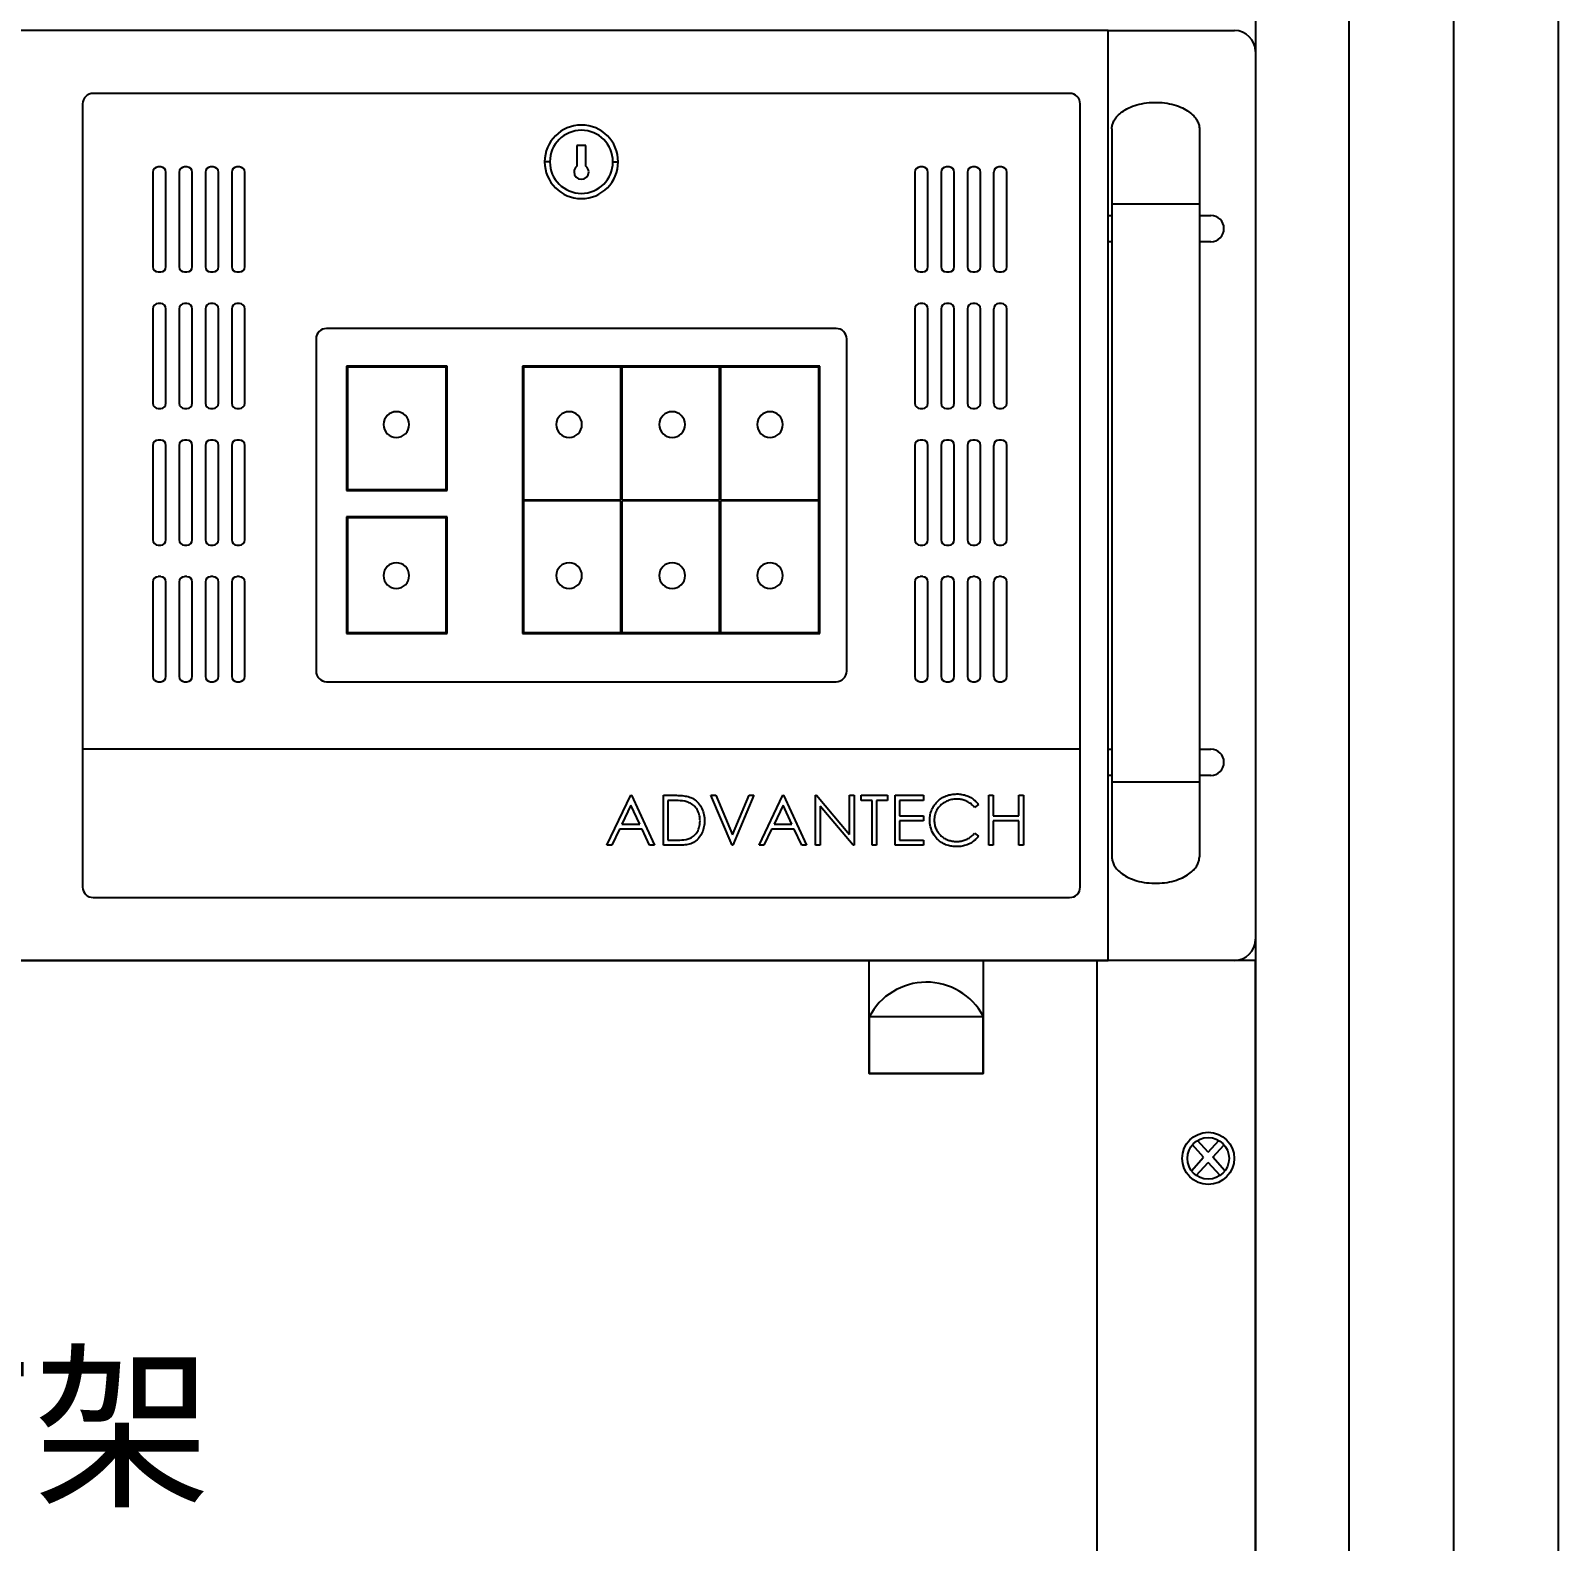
# Model space of a CAD drawing. Header units: millimetres. Extents: x 969 to 1551, y 435 to 847.
# Drawn here: x 1075 to 1104.21, y 523.34 to 552.24 of the extents above; entities that cross this region are included whole.
import ezdxf
from ezdxf.enums import TextEntityAlignment as Align

# ---------------------------------------------------------------- set-up
doc = ezdxf.new("R2010")
doc.units = ezdxf.units.MM
doc.styles.get("Standard").update_dxf_attribs({"font": ''})
doc.styles.get('Standard').set_extended_font_data('SimSun')

# ---------------------------------------------------------------- blocks, each defined once
blk = doc.blocks.new('机柜—工控机')
at = {"color": 0}
for p, q in [((45.605, 17.78), (2.813, 17.78)), ((45.605, 14.244), (45.605, 17.78)), ((45.605, 17.78), (48.016, 17.78)), ((48.418, 17.378), (48.418, 0.402)), ((25.999, 16.378), (25.999, 4.035)), ((44.866, 16.578), (26.2, 16.578)), ((45.067, 4.035), (45.067, 16.378)), ((46.11, 16.346), (46.153, 16.359)), ((46.153, 16.359), (46.196, 16.37)), ((46.196, 16.37), (46.242, 16.381)), ((46.242, 16.381), (46.288, 16.389)), ((46.288, 16.389), (46.336, 16.396)), ((46.336, 16.396), (46.385, 16.402)), ((46.385, 16.402), (46.434, 16.405)), ((46.434, 16.405), (46.484, 16.407)), ((46.484, 16.407), (46.534, 16.407)), ((46.534, 16.407), (46.584, 16.405)), ((46.584, 16.405), (46.633, 16.402)), ((46.633, 16.402), (46.682, 16.396)), ((46.682, 16.396), (46.73, 16.389)), ((46.73, 16.389), (46.777, 16.381)), ((46.777, 16.381), (46.822, 16.37)), ((46.822, 16.37), (46.866, 16.359)), ((46.866, 16.359), (46.908, 16.346)), ((45.712, 16.054), (45.723, 16.073)), ((45.723, 16.073), (45.735, 16.092)), ((45.735, 16.092), (45.749, 16.111)), ((45.749, 16.111), (45.764, 16.131)), ((45.764, 16.131), (45.782, 16.151)), ((45.782, 16.151), (45.801, 16.17)), ((45.801, 16.17), (45.823, 16.19)), ((45.823, 16.19), (45.846, 16.209)), ((45.846, 16.209), (45.872, 16.228)), ((45.872, 16.228), (45.899, 16.247)), ((45.899, 16.247), (45.929, 16.266)), ((45.929, 16.266), (45.961, 16.283)), ((45.961, 16.283), (45.995, 16.3)), ((45.995, 16.3), (46.032, 16.316)), ((46.032, 16.316), (46.07, 16.332)), ((46.07, 16.332), (46.11, 16.346)), ((46.908, 16.346), (46.948, 16.332)), ((46.948, 16.332), (46.987, 16.316)), ((46.987, 16.316), (47.023, 16.3)), ((47.023, 16.3), (47.057, 16.283)), ((47.057, 16.283), (47.089, 16.266)), ((47.089, 16.266), (47.119, 16.247)), ((47.119, 16.247), (47.147, 16.228)), ((47.147, 16.228), (47.172, 16.209)), ((47.172, 16.209), (47.196, 16.19)), ((47.196, 16.19), (47.217, 16.17)), ((47.217, 16.17), (47.237, 16.151)), ((47.237, 16.151), (47.254, 16.131)), ((47.254, 16.131), (47.27, 16.111)), ((47.27, 16.111), (47.284, 16.092)), ((47.284, 16.092), (47.296, 16.073)), ((47.296, 16.073), (47.306, 16.054)), ((45.673, 15.916), (45.674, 15.931)), ((45.673, 15.9), (45.673, 15.916)), ((45.673, 15.9), (45.673, 14.465)), ((45.674, 15.931), (45.676, 15.948)), ((45.676, 15.948), (45.679, 15.964)), ((45.679, 15.964), (45.684, 15.981)), ((45.684, 15.981), (45.689, 15.999)), ((45.689, 15.999), (45.695, 16.017)), ((45.695, 16.017), (45.703, 16.035)), ((45.703, 16.035), (45.712, 16.054)), ((47.306, 16.054), (47.316, 16.035)), ((47.316, 16.035), (47.323, 16.017)), ((47.323, 16.017), (47.33, 15.999)), ((47.33, 15.999), (47.335, 15.981)), ((47.335, 15.981), (47.339, 15.964)), ((47.339, 15.964), (47.342, 15.948)), ((47.342, 15.948), (47.344, 15.931)), ((47.344, 15.931), (47.345, 15.916)), ((47.345, 15.916), (47.346, 15.9)), ((47.346, 15.9), (47.346, 14.465)), ((35.62, 15.58), (35.446, 15.58)), ((35.446, 15.58), (35.446, 15.185)), ((35.62, 15.185), (35.62, 15.58)), ((34.93, 15.27), (34.83, 15.27)), ((36.136, 15.27), (36.236, 15.27)), ((27.341, 15.072), (27.341, 13.264)), ((27.492, 15.172), (27.442, 15.172)), ((27.592, 13.264), (27.592, 15.072)), ((27.843, 15.072), (27.843, 13.264)), ((27.994, 15.172), (27.944, 15.172)), ((28.095, 13.264), (28.095, 15.072)), ((28.346, 15.072), (28.346, 13.264)), ((28.496, 15.172), (28.446, 15.172)), ((28.597, 13.264), (28.597, 15.072)), ((28.848, 15.072), (28.848, 13.264)), ((28.999, 15.172), (28.948, 15.172)), ((29.099, 13.264), (29.099, 15.072)), ((41.907, 15.072), (41.907, 13.264)), ((42.057, 15.172), (42.007, 15.172)), ((42.158, 13.264), (42.158, 15.072)), ((42.409, 15.072), (42.409, 13.264)), ((42.56, 15.172), (42.509, 15.172)), ((42.66, 13.264), (42.66, 15.072)), ((42.911, 15.072), (42.911, 13.264)), ((43.062, 15.172), (43.012, 15.172)), ((43.162, 13.264), (43.162, 15.072)), ((43.413, 15.072), (43.413, 13.264)), ((43.564, 15.172), (43.514, 15.172)), ((43.665, 13.264), (43.665, 15.072)), ((45.673, 14.465), (45.673, 3.415)), ((45.673, 14.465), (45.673, 14.465)), ((45.673, 14.465), (45.674, 14.465)), ((45.674, 14.465), (45.676, 14.465)), ((45.676, 14.465), (45.679, 14.465)), ((45.679, 14.465), (45.684, 14.465)), ((45.684, 14.465), (45.689, 14.465)), ((45.689, 14.465), (45.695, 14.465)), ((45.695, 14.465), (45.703, 14.465)), ((45.703, 14.465), (45.712, 14.465)), ((45.712, 14.465), (45.723, 14.465)), ((45.723, 14.465), (45.735, 14.465)), ((45.735, 14.465), (45.749, 14.465)), ((45.749, 14.465), (45.764, 14.465)), ((45.764, 14.465), (45.782, 14.465)), ((45.782, 14.465), (45.801, 14.465)), ((45.801, 14.465), (45.823, 14.465)), ((45.823, 14.465), (45.846, 14.465)), ((45.846, 14.465), (45.872, 14.465)), ((45.872, 14.465), (45.899, 14.465)), ((45.899, 14.465), (45.929, 14.465)), ((45.929, 14.465), (45.961, 14.465)), ((45.961, 14.465), (45.995, 14.465)), ((45.995, 14.465), (46.032, 14.465)), ((46.032, 14.465), (46.07, 14.465)), ((46.07, 14.465), (46.11, 14.465)), ((46.11, 14.465), (46.153, 14.465)), ((46.153, 14.465), (46.196, 14.465)), ((46.196, 14.465), (46.242, 14.465)), ((46.242, 14.465), (46.288, 14.465)), ((46.288, 14.465), (46.336, 14.465)), ((46.336, 14.465), (46.385, 14.465)), ((46.385, 14.465), (46.434, 14.465)), ((46.434, 14.465), (46.484, 14.465)), ((46.484, 14.465), (46.534, 14.465)), ((46.534, 14.465), (46.584, 14.465)), ((46.584, 14.465), (46.633, 14.465)), ((46.633, 14.465), (46.682, 14.465)), ((46.682, 14.465), (46.73, 14.465)), ((46.73, 14.465), (46.777, 14.465)), ((46.777, 14.465), (46.822, 14.465)), ((46.822, 14.465), (46.866, 14.465)), ((46.866, 14.465), (46.908, 14.465)), ((46.908, 14.465), (46.948, 14.465)), ((46.948, 14.465), (46.987, 14.465)), ((46.987, 14.465), (47.023, 14.465)), ((47.023, 14.465), (47.057, 14.465)), ((47.057, 14.465), (47.089, 14.465)), ((47.089, 14.465), (47.119, 14.465)), ((47.119, 14.465), (47.147, 14.465)), ((47.147, 14.465), (47.172, 14.465)), ((47.172, 14.465), (47.196, 14.465)), ((47.196, 14.465), (47.217, 14.465)), ((47.217, 14.465), (47.237, 14.465)), ((47.237, 14.465), (47.254, 14.465)), ((47.254, 14.465), (47.27, 14.465)), ((47.27, 14.465), (47.284, 14.465)), ((47.284, 14.465), (47.296, 14.465)), ((47.296, 14.465), (47.306, 14.465)), ((47.306, 14.465), (47.316, 14.465)), ((47.316, 14.465), (47.323, 14.465)), ((47.323, 14.465), (47.33, 14.465)), ((47.33, 14.465), (47.335, 14.465)), ((47.335, 14.465), (47.339, 14.465)), ((47.339, 14.465), (47.342, 14.465)), ((47.342, 14.465), (47.344, 14.465)), ((47.344, 14.465), (47.345, 14.465)), ((47.345, 14.465), (47.346, 14.465)), ((47.346, 14.465), (47.346, 3.415)), ((45.605, 14.244), (45.673, 14.244)), ((45.605, 13.742), (45.605, 14.244)), ((47.346, 14.244), (47.564, 14.244)), ((45.605, 4.038), (45.605, 13.742)), ((45.673, 13.742), (45.605, 13.742)), ((47.564, 13.742), (47.346, 13.742)), ((27.442, 13.163), (27.492, 13.163)), ((27.944, 13.163), (27.994, 13.163)), ((28.446, 13.163), (28.496, 13.163)), ((28.948, 13.163), (28.999, 13.163)), ((42.007, 13.163), (42.057, 13.163)), ((42.509, 13.163), (42.56, 13.163)), ((43.012, 13.163), (43.062, 13.163)), ((43.514, 13.163), (43.564, 13.163)), ((27.492, 12.56), (27.442, 12.56)), ((27.994, 12.56), (27.944, 12.56)), ((28.496, 12.56), (28.446, 12.56)), ((28.999, 12.56), (28.948, 12.56)), ((42.057, 12.56), (42.007, 12.56)), ((42.56, 12.56), (42.509, 12.56)), ((43.062, 12.56), (43.012, 12.56)), ((43.564, 12.56), (43.514, 12.56)), ((27.341, 12.46), (27.341, 10.652)), ((27.592, 10.652), (27.592, 12.46)), ((27.843, 12.46), (27.843, 10.652)), ((28.095, 10.652), (28.095, 12.46)), ((28.346, 12.46), (28.346, 10.652)), ((28.597, 10.652), (28.597, 12.46)), ((28.848, 12.46), (28.848, 10.652)), ((29.099, 10.652), (29.099, 12.46)), ((41.907, 12.46), (41.907, 10.652)), ((42.158, 10.652), (42.158, 12.46)), ((42.409, 12.46), (42.409, 10.652)), ((42.66, 10.652), (42.66, 12.46)), ((42.911, 12.46), (42.911, 10.652)), ((43.162, 10.652), (43.162, 12.46)), ((43.413, 12.46), (43.413, 10.652)), ((43.665, 10.652), (43.665, 12.46)), ((40.403, 12.083), (30.663, 12.083)), ((30.462, 11.882), (30.462, 5.529)), ((40.604, 5.529), (40.604, 11.882)), ((32.966, 11.362), (31.045, 11.362)), ((31.045, 11.362), (31.045, 8.985)), ((31.065, 11.342), (31.065, 9.005)), ((32.946, 11.342), (31.065, 11.342)), ((32.946, 9.005), (32.946, 11.342)), ((32.966, 8.985), (32.966, 11.362)), ((34.408, 11.362), (34.408, 6.248)), ((40.092, 11.362), (34.408, 11.362)), ((34.428, 11.342), (34.428, 8.805)), ((36.289, 11.342), (34.428, 11.342)), ((36.289, 8.805), (36.289, 11.342)), ((36.309, 11.342), (36.309, 8.805)), ((38.17, 11.342), (36.309, 11.342)), ((38.17, 8.805), (38.17, 11.342)), ((40.072, 11.342), (38.191, 11.342)), ((38.191, 11.342), (38.191, 8.805)), ((40.072, 8.805), (40.072, 11.342)), ((40.092, 6.248), (40.092, 11.362)), ((27.442, 10.551), (27.492, 10.551)), ((27.944, 10.551), (27.994, 10.551)), ((28.446, 10.551), (28.496, 10.551)), ((28.948, 10.551), (28.999, 10.551)), ((42.007, 10.551), (42.057, 10.551)), ((42.509, 10.551), (42.56, 10.551)), ((43.012, 10.551), (43.062, 10.551)), ((43.514, 10.551), (43.564, 10.551)), ((27.492, 9.949), (27.442, 9.949)), ((27.994, 9.949), (27.944, 9.949)), ((28.496, 9.949), (28.446, 9.949)), ((28.999, 9.949), (28.948, 9.949)), ((42.057, 9.949), (42.007, 9.949)), ((42.56, 9.949), (42.509, 9.949)), ((43.062, 9.949), (43.012, 9.949)), ((43.564, 9.949), (43.514, 9.949)), ((27.341, 9.848), (27.341, 8.04)), ((27.592, 8.04), (27.592, 9.848)), ((27.843, 9.848), (27.843, 8.04)), ((28.095, 8.04), (28.095, 9.848)), ((28.346, 9.848), (28.346, 8.04)), ((28.597, 8.04), (28.597, 9.848)), ((28.848, 9.848), (28.848, 8.04)), ((29.099, 8.04), (29.099, 9.848)), ((41.907, 9.848), (41.907, 8.04)), ((42.158, 8.04), (42.158, 9.848)), ((42.409, 9.848), (42.409, 8.04)), ((42.66, 8.04), (42.66, 9.848)), ((42.911, 9.848), (42.911, 8.04)), ((43.162, 8.04), (43.162, 9.848)), ((43.413, 9.848), (43.413, 8.04)), ((43.665, 8.04), (43.665, 9.848)), ((31.045, 8.985), (32.966, 8.985)), ((31.065, 9.005), (32.946, 9.005)), ((34.428, 8.805), (36.289, 8.805)), ((34.428, 8.785), (34.428, 6.268)), ((36.289, 8.785), (34.428, 8.785)), ((36.289, 6.268), (36.289, 8.785)), ((36.309, 8.805), (38.17, 8.805)), ((36.309, 8.785), (36.309, 6.268)), ((38.17, 8.785), (36.309, 8.785)), ((38.17, 6.268), (38.17, 8.785)), ((38.191, 8.805), (40.072, 8.805)), ((40.072, 8.785), (38.191, 8.785)), ((38.191, 8.785), (38.191, 6.268)), ((40.072, 6.268), (40.072, 8.785)), ((32.966, 8.483), (31.045, 8.483)), ((31.045, 8.483), (31.045, 6.248)), ((32.966, 6.248), (32.966, 8.483)), ((31.065, 8.463), (31.065, 6.268)), ((32.946, 8.463), (31.065, 8.463)), ((32.946, 6.268), (32.946, 8.463)), ((27.442, 7.94), (27.492, 7.94)), ((27.944, 7.94), (27.994, 7.94)), ((28.446, 7.94), (28.496, 7.94)), ((28.948, 7.94), (28.999, 7.94)), ((42.007, 7.94), (42.057, 7.94)), ((42.509, 7.94), (42.56, 7.94)), ((43.012, 7.94), (43.062, 7.94)), ((43.514, 7.94), (43.564, 7.94)), ((27.492, 7.337), (27.442, 7.337)), ((27.994, 7.337), (27.944, 7.337)), ((28.496, 7.337), (28.446, 7.337)), ((28.999, 7.337), (28.948, 7.337)), ((42.057, 7.337), (42.007, 7.337)), ((42.56, 7.337), (42.509, 7.337)), ((43.062, 7.337), (43.012, 7.337)), ((43.564, 7.337), (43.514, 7.337)), ((27.341, 7.236), (27.341, 5.428)), ((27.592, 5.428), (27.592, 7.236)), ((27.843, 7.236), (27.843, 5.428)), ((28.095, 5.428), (28.095, 7.236)), ((28.346, 7.236), (28.346, 5.428)), ((28.597, 5.428), (28.597, 7.236)), ((28.848, 7.236), (28.848, 5.428)), ((29.099, 5.428), (29.099, 7.236)), ((41.907, 7.236), (41.907, 5.428)), ((42.158, 5.428), (42.158, 7.236)), ((42.409, 7.236), (42.409, 5.428)), ((42.66, 5.428), (42.66, 7.236)), ((42.911, 7.236), (42.911, 5.428)), ((43.162, 5.428), (43.162, 7.236)), ((43.413, 7.236), (43.413, 5.428)), ((43.665, 5.428), (43.665, 7.236)), ((31.045, 6.248), (32.966, 6.248)), ((31.065, 6.268), (32.946, 6.268)), ((34.408, 6.248), (40.092, 6.248)), ((34.428, 6.268), (36.289, 6.268)), ((36.309, 6.268), (38.17, 6.268)), ((38.191, 6.268), (40.072, 6.268)), ((27.442, 5.328), (27.492, 5.328)), ((27.944, 5.328), (27.994, 5.328)), ((28.446, 5.328), (28.496, 5.328)), ((28.948, 5.328), (28.999, 5.328)), ((30.663, 5.328), (40.403, 5.328)), ((42.007, 5.328), (42.057, 5.328)), ((42.509, 5.328), (42.56, 5.328)), ((43.012, 5.328), (43.062, 5.328)), ((43.514, 5.328), (43.564, 5.328)), ((25.999, 4.035), (25.999, 1.402)), ((45.067, 4.035), (25.999, 4.035)), ((45.067, 1.402), (45.067, 4.035)), ((45.605, 4.038), (45.673, 4.038)), ((45.605, 3.536), (45.605, 4.038)), ((47.346, 4.038), (47.564, 4.038)), ((45.605, 0), (45.605, 3.536)), ((45.673, 3.536), (45.605, 3.536)), ((47.564, 3.536), (47.346, 3.536)), ((45.673, 3.415), (45.673, 1.98)), ((45.673, 3.415), (45.673, 3.415)), ((45.673, 3.415), (45.674, 3.415)), ((45.674, 3.415), (45.676, 3.415)), ((45.676, 3.415), (45.679, 3.415)), ((45.679, 3.415), (45.684, 3.415)), ((45.684, 3.415), (45.689, 3.415)), ((45.689, 3.415), (45.695, 3.415)), ((45.695, 3.415), (45.703, 3.415)), ((45.703, 3.415), (45.712, 3.415)), ((45.712, 3.415), (45.723, 3.415)), ((45.723, 3.415), (45.735, 3.415)), ((45.735, 3.415), (45.749, 3.415)), ((45.749, 3.415), (45.764, 3.415)), ((45.764, 3.415), (45.782, 3.415)), ((45.782, 3.415), (45.801, 3.415)), ((45.801, 3.415), (45.823, 3.415)), ((45.823, 3.415), (45.846, 3.415)), ((45.846, 3.415), (45.872, 3.415)), ((45.872, 3.415), (45.899, 3.415)), ((45.899, 3.415), (45.929, 3.415)), ((45.929, 3.415), (45.961, 3.415)), ((45.961, 3.415), (45.995, 3.415)), ((45.995, 3.415), (46.032, 3.415)), ((46.032, 3.415), (46.07, 3.415)), ((46.07, 3.415), (46.11, 3.415)), ((46.11, 3.415), (46.153, 3.415)), ((46.153, 3.415), (46.196, 3.415)), ((46.196, 3.415), (46.242, 3.415)), ((46.242, 3.415), (46.288, 3.415)), ((46.288, 3.415), (46.336, 3.415)), ((46.336, 3.415), (46.385, 3.415)), ((46.385, 3.415), (46.434, 3.415)), ((46.434, 3.415), (46.484, 3.415)), ((46.484, 3.415), (46.534, 3.415)), ((46.534, 3.415), (46.584, 3.415)), ((46.584, 3.415), (46.633, 3.415)), ((46.633, 3.415), (46.682, 3.415)), ((46.682, 3.415), (46.73, 3.415)), ((46.73, 3.415), (46.777, 3.415)), ((46.777, 3.415), (46.822, 3.415)), ((46.822, 3.415), (46.866, 3.415)), ((46.866, 3.415), (46.908, 3.415)), ((46.908, 3.415), (46.948, 3.415)), ((46.948, 3.415), (46.987, 3.415)), ((46.987, 3.415), (47.023, 3.415)), ((47.023, 3.415), (47.057, 3.415)), ((47.057, 3.415), (47.089, 3.415)), ((47.089, 3.415), (47.119, 3.415)), ((47.119, 3.415), (47.147, 3.415)), ((47.147, 3.415), (47.172, 3.415)), ((47.172, 3.415), (47.196, 3.415)), ((47.196, 3.415), (47.217, 3.415)), ((47.217, 3.415), (47.237, 3.415)), ((47.237, 3.415), (47.254, 3.415)), ((47.254, 3.415), (47.27, 3.415)), ((47.27, 3.415), (47.284, 3.415)), ((47.284, 3.415), (47.296, 3.415)), ((47.296, 3.415), (47.306, 3.415)), ((47.306, 3.415), (47.316, 3.415)), ((47.316, 3.415), (47.323, 3.415)), ((47.323, 3.415), (47.33, 3.415)), ((47.33, 3.415), (47.335, 3.415)), ((47.335, 3.415), (47.339, 3.415)), ((47.339, 3.415), (47.342, 3.415)), ((47.342, 3.415), (47.344, 3.415)), ((47.344, 3.415), (47.345, 3.415)), ((47.345, 3.415), (47.346, 3.415)), ((47.346, 3.415), (47.346, 1.98)), ((36.022, 2.2), (36.476, 3.157)), ((36.481, 2.97), (36.308, 2.605)), ((36.476, 3.157), (36.488, 3.157)), ((36.65, 2.605), (36.481, 2.97)), ((36.488, 3.157), (36.93, 2.2)), ((37.102, 2.2), (37.102, 3.157)), ((37.102, 3.157), (37.295, 3.157)), ((37.187, 3.058), (37.187, 2.298)), ((37.255, 3.058), (37.187, 3.058)), ((37.297, 3.058), (37.255, 3.058)), ((37.295, 3.157), (37.323, 3.156)), ((37.339, 3.057), (37.297, 3.058)), ((37.323, 3.156), (37.351, 3.156)), ((37.382, 3.055), (37.339, 3.057)), ((37.351, 3.156), (37.378, 3.155)), ((37.378, 3.155), (37.406, 3.154)), ((37.424, 3.052), (37.382, 3.055)), ((37.406, 3.154), (37.434, 3.152)), ((37.466, 3.048), (37.424, 3.052)), ((37.434, 3.152), (37.462, 3.149)), ((37.462, 3.149), (37.49, 3.146)), ((37.508, 3.041), (37.466, 3.048)), ((37.49, 3.146), (37.517, 3.142)), ((37.549, 3.032), (37.508, 3.041)), ((37.517, 3.142), (37.545, 3.137)), ((37.545, 3.137), (37.572, 3.13)), ((37.573, 3.024), (37.549, 3.032)), ((37.572, 3.13), (37.598, 3.122)), ((37.596, 3.014), (37.573, 3.024)), ((37.619, 3.003), (37.596, 3.014)), ((37.598, 3.122), (37.627, 3.111)), ((37.64, 2.99), (37.619, 3.003)), ((37.627, 3.111), (37.654, 3.098)), ((37.661, 2.976), (37.64, 2.99)), ((37.654, 3.098), (37.68, 3.083)), ((37.68, 2.96), (37.661, 2.976)), ((37.68, 3.083), (37.706, 3.066)), ((37.699, 2.943), (37.68, 2.96)), ((37.715, 2.924), (37.699, 2.943)), ((37.706, 3.066), (37.729, 3.047)), ((37.731, 2.904), (37.715, 2.924)), ((37.729, 3.047), (37.752, 3.026)), ((37.752, 3.026), (37.773, 3.004)), ((37.773, 3.004), (37.791, 2.98)), ((37.791, 2.98), (37.809, 2.955)), ((37.809, 2.955), (37.824, 2.929)), ((37.824, 2.929), (37.838, 2.902)), ((38.414, 2.2), (38.009, 3.157)), ((38.009, 3.157), (38.101, 3.157)), ((38.101, 3.157), (38.42, 2.403)), ((38.42, 2.403), (38.739, 3.157)), ((38.831, 3.157), (38.426, 2.2)), ((38.739, 3.157), (38.831, 3.157)), ((38.929, 2.2), (39.383, 3.157)), ((39.388, 2.97), (39.215, 2.605)), ((39.383, 3.157), (39.395, 3.157)), ((39.557, 2.605), (39.388, 2.97)), ((39.395, 3.157), (39.837, 2.2)), ((40.009, 3.157), (40.027, 3.157)), ((40.009, 2.2), (40.009, 3.157)), ((40.027, 3.157), (40.659, 2.404)), ((40.095, 2.951), (40.095, 2.2)), ((40.725, 2.2), (40.095, 2.951)), ((40.659, 3.157), (40.745, 3.157)), ((40.659, 2.404), (40.659, 3.157)), ((40.745, 3.157), (40.745, 2.2)), ((40.88, 3.157), (41.383, 3.157)), ((40.88, 3.058), (40.88, 3.157)), ((41.088, 3.058), (40.88, 3.058)), ((41.088, 2.2), (41.088, 3.058)), ((41.174, 3.058), (41.174, 2.2)), ((41.383, 3.058), (41.174, 3.058)), ((41.383, 3.157), (41.383, 3.058)), ((41.53, 2.2), (41.53, 3.157)), ((41.53, 3.157), (42.07, 3.157)), ((41.616, 3.058), (41.616, 2.764)), ((42.07, 3.058), (41.616, 3.058)), ((42.07, 3.157), (42.07, 3.058)), ((42.243, 2.908), (42.255, 2.931)), ((42.255, 2.931), (42.269, 2.953)), ((42.269, 2.953), (42.284, 2.974)), ((42.284, 2.974), (42.299, 2.994)), ((42.299, 2.994), (42.316, 3.014)), ((42.316, 3.014), (42.334, 3.033)), ((42.334, 3.033), (42.353, 3.05)), ((42.362, 2.925), (42.347, 2.906)), ((42.353, 3.05), (42.372, 3.067)), ((42.377, 2.944), (42.362, 2.925)), ((42.372, 3.067), (42.392, 3.083)), ((42.394, 2.961), (42.377, 2.944)), ((42.392, 3.083), (42.414, 3.098)), ((42.412, 2.977), (42.394, 2.961)), ((42.431, 2.993), (42.412, 2.977)), ((42.414, 3.098), (42.435, 3.112)), ((42.45, 3.007), (42.431, 2.993)), ((42.435, 3.112), (42.458, 3.124)), ((42.471, 3.02), (42.45, 3.007)), ((42.458, 3.124), (42.481, 3.135)), ((42.492, 3.032), (42.471, 3.02)), ((42.481, 3.135), (42.505, 3.145)), ((42.514, 3.042), (42.492, 3.032)), ((42.505, 3.145), (42.529, 3.154)), ((42.536, 3.052), (42.514, 3.042)), ((42.529, 3.154), (42.554, 3.162)), ((42.559, 3.06), (42.536, 3.052)), ((42.554, 3.162), (42.579, 3.168)), ((42.582, 3.067), (42.559, 3.06)), ((42.579, 3.168), (42.604, 3.173)), ((42.605, 3.073), (42.582, 3.067)), ((42.604, 3.173), (42.63, 3.176)), ((42.629, 3.077), (42.605, 3.073)), ((42.653, 3.081), (42.629, 3.077)), ((42.63, 3.176), (42.656, 3.179)), ((42.678, 3.082), (42.653, 3.081)), ((42.656, 3.179), (42.681, 3.18)), ((42.702, 3.083), (42.678, 3.082)), ((42.681, 3.18), (42.707, 3.181)), ((42.723, 3.082), (42.702, 3.083)), ((42.707, 3.181), (42.732, 3.181)), ((42.743, 3.081), (42.723, 3.082)), ((42.732, 3.181), (42.758, 3.179)), ((42.764, 3.079), (42.743, 3.081)), ((42.758, 3.179), (42.783, 3.177)), ((42.785, 3.076), (42.764, 3.079)), ((42.783, 3.177), (42.808, 3.173)), ((42.805, 3.073), (42.785, 3.076)), ((42.826, 3.068), (42.805, 3.073)), ((42.808, 3.173), (42.833, 3.168)), ((42.846, 3.062), (42.826, 3.068)), ((42.833, 3.168), (42.857, 3.162)), ((42.865, 3.055), (42.846, 3.062)), ((42.857, 3.162), (42.882, 3.155)), ((42.885, 3.048), (42.865, 3.055)), ((42.882, 3.155), (42.906, 3.147)), ((42.904, 3.039), (42.885, 3.048)), ((42.922, 3.03), (42.904, 3.039)), ((42.906, 3.147), (42.929, 3.137)), ((42.94, 3.019), (42.922, 3.03)), ((42.929, 3.137), (42.952, 3.126)), ((42.958, 3.008), (42.94, 3.019)), ((42.952, 3.126), (42.974, 3.115)), ((42.975, 2.996), (42.958, 3.008)), ((42.974, 3.115), (42.996, 3.102)), ((42.991, 2.983), (42.975, 2.996)), ((43.007, 2.969), (42.991, 2.983)), ((42.996, 3.102), (43.017, 3.087)), ((43.022, 2.955), (43.007, 2.969)), ((43.017, 3.087), (43.037, 3.072)), ((43.036, 2.939), (43.022, 2.955)), ((43.049, 2.924), (43.036, 2.939)), ((43.037, 3.072), (43.057, 3.056)), ((43.125, 2.981), (43.049, 2.924)), ((43.057, 3.056), (43.075, 3.039)), ((43.075, 3.039), (43.093, 3.02)), ((43.093, 3.02), (43.109, 3.001)), ((43.109, 3.001), (43.125, 2.981)), ((43.321, 2.2), (43.321, 3.157)), ((43.321, 3.157), (43.407, 3.157)), ((43.407, 3.157), (43.407, 2.764)), ((43.897, 3.157), (43.983, 3.157)), ((43.897, 2.764), (43.897, 3.157)), ((43.983, 3.157), (43.983, 2.2)), ((37.745, 2.883), (37.731, 2.904)), ((37.757, 2.861), (37.745, 2.883)), ((37.768, 2.838), (37.757, 2.861)), ((37.777, 2.815), (37.768, 2.838)), ((37.785, 2.791), (37.777, 2.815)), ((37.791, 2.766), (37.785, 2.791)), ((37.795, 2.742), (37.791, 2.766)), ((37.798, 2.717), (37.795, 2.742)), ((37.8, 2.691), (37.798, 2.717)), ((37.799, 2.62), (37.8, 2.643)), ((37.801, 2.666), (37.8, 2.691)), ((37.8, 2.643), (37.801, 2.666)), ((37.838, 2.902), (37.85, 2.874)), ((37.85, 2.874), (37.86, 2.846)), ((37.86, 2.846), (37.869, 2.817)), ((37.869, 2.817), (37.875, 2.787)), ((37.875, 2.787), (37.88, 2.757)), ((37.88, 2.757), (37.884, 2.727)), ((37.884, 2.727), (37.886, 2.696)), ((37.886, 2.638), (37.884, 2.609)), ((37.886, 2.696), (37.887, 2.666)), ((37.887, 2.666), (37.886, 2.638)), ((41.616, 2.764), (42.07, 2.764)), ((41.616, 2.666), (41.616, 2.298)), ((42.07, 2.666), (41.616, 2.666)), ((42.07, 2.764), (42.07, 2.666)), ((42.192, 2.684), (42.193, 2.71)), ((42.193, 2.65), (42.192, 2.684)), ((42.193, 2.71), (42.195, 2.735)), ((42.196, 2.617), (42.193, 2.65)), ((42.195, 2.735), (42.198, 2.761)), ((42.198, 2.761), (42.202, 2.786)), ((42.202, 2.786), (42.207, 2.812)), ((42.207, 2.812), (42.214, 2.836)), ((42.214, 2.836), (42.223, 2.861)), ((42.223, 2.861), (42.232, 2.885)), ((42.232, 2.885), (42.243, 2.908)), ((42.279, 2.701), (42.278, 2.677)), ((42.278, 2.677), (42.279, 2.656)), ((42.281, 2.726), (42.279, 2.701)), ((42.279, 2.656), (42.28, 2.635)), ((42.28, 2.635), (42.283, 2.614)), ((42.284, 2.75), (42.281, 2.726)), ((42.289, 2.773), (42.284, 2.75)), ((42.295, 2.797), (42.289, 2.773)), ((42.303, 2.82), (42.295, 2.797)), ((42.312, 2.842), (42.303, 2.82)), ((42.322, 2.864), (42.312, 2.842)), ((42.334, 2.885), (42.322, 2.864)), ((42.347, 2.906), (42.334, 2.885)), ((43.407, 2.764), (43.897, 2.764)), ((43.407, 2.666), (43.407, 2.2)), ((43.897, 2.666), (43.407, 2.666)), ((43.897, 2.2), (43.897, 2.666)), ((36.261, 2.506), (36.116, 2.2)), ((36.695, 2.506), (36.261, 2.506)), ((36.308, 2.605), (36.65, 2.605)), ((36.837, 2.2), (36.695, 2.506)), ((37.593, 2.33), (37.614, 2.339)), ((37.614, 2.339), (37.635, 2.35)), ((37.635, 2.35), (37.655, 2.363)), ((37.655, 2.363), (37.674, 2.376)), ((37.674, 2.376), (37.692, 2.392)), ((37.692, 2.392), (37.708, 2.408)), ((37.708, 2.408), (37.724, 2.426)), ((37.724, 2.426), (37.738, 2.445)), ((37.738, 2.445), (37.75, 2.464)), ((37.75, 2.464), (37.762, 2.485)), ((37.762, 2.485), (37.771, 2.506)), ((37.782, 2.347), (37.764, 2.326)), ((37.771, 2.506), (37.78, 2.528)), ((37.78, 2.528), (37.787, 2.55)), ((37.799, 2.37), (37.782, 2.347)), ((37.787, 2.55), (37.792, 2.573)), ((37.792, 2.573), (37.796, 2.596)), ((37.796, 2.596), (37.799, 2.62)), ((37.815, 2.394), (37.799, 2.37)), ((37.829, 2.419), (37.815, 2.394)), ((37.842, 2.444), (37.829, 2.419)), ((37.853, 2.471), (37.842, 2.444)), ((37.862, 2.497), (37.853, 2.471)), ((37.87, 2.525), (37.862, 2.497)), ((37.876, 2.553), (37.87, 2.525)), ((37.881, 2.581), (37.876, 2.553)), ((37.884, 2.609), (37.881, 2.581)), ((39.169, 2.506), (39.023, 2.2)), ((39.602, 2.506), (39.169, 2.506)), ((39.215, 2.605), (39.557, 2.605)), ((39.744, 2.2), (39.602, 2.506)), ((42.201, 2.583), (42.196, 2.617)), ((42.207, 2.55), (42.201, 2.583)), ((42.216, 2.518), (42.207, 2.55)), ((42.227, 2.486), (42.216, 2.518)), ((42.24, 2.455), (42.227, 2.486)), ((42.256, 2.425), (42.24, 2.455)), ((42.273, 2.396), (42.256, 2.425)), ((42.293, 2.369), (42.273, 2.396)), ((42.283, 2.614), (42.286, 2.593)), ((42.286, 2.593), (42.291, 2.572)), ((42.291, 2.572), (42.297, 2.551)), ((42.314, 2.343), (42.293, 2.369)), ((42.297, 2.551), (42.304, 2.531)), ((42.304, 2.531), (42.312, 2.512)), ((42.312, 2.512), (42.321, 2.493)), ((42.329, 2.325), (42.314, 2.343)), ((42.321, 2.493), (42.331, 2.474)), ((42.331, 2.474), (42.343, 2.456)), ((42.343, 2.456), (42.355, 2.439)), ((42.355, 2.439), (42.369, 2.422)), ((42.369, 2.422), (42.383, 2.406)), ((42.383, 2.406), (42.398, 2.391)), ((42.398, 2.391), (42.413, 2.377)), ((42.413, 2.377), (42.43, 2.363)), ((42.43, 2.363), (42.447, 2.351)), ((42.447, 2.351), (42.464, 2.339)), ((42.464, 2.339), (42.483, 2.328)), ((42.924, 2.328), (42.942, 2.339)), ((42.942, 2.339), (42.959, 2.35)), ((42.959, 2.35), (42.975, 2.362)), ((42.975, 2.362), (42.991, 2.375)), ((42.991, 2.375), (43.007, 2.389)), ((43.007, 2.389), (43.021, 2.403)), ((43.021, 2.403), (43.036, 2.418)), ((43.036, 2.418), (43.049, 2.433)), ((43.049, 2.433), (43.125, 2.376)), ((43.092, 2.337), (43.075, 2.319)), ((43.109, 2.356), (43.092, 2.337)), ((43.125, 2.376), (43.109, 2.356)), ((36.116, 2.2), (36.022, 2.2)), ((36.93, 2.2), (36.837, 2.2)), ((37.398, 2.2), (37.102, 2.2)), ((37.187, 2.298), (37.297, 2.298)), ((37.297, 2.298), (37.337, 2.298)), ((37.337, 2.298), (37.376, 2.299)), ((37.376, 2.299), (37.415, 2.301)), ((37.427, 2.2), (37.398, 2.2)), ((37.415, 2.301), (37.455, 2.303)), ((37.455, 2.201), (37.427, 2.2)), ((37.455, 2.303), (37.494, 2.307)), ((37.484, 2.203), (37.455, 2.201)), ((37.512, 2.206), (37.484, 2.203)), ((37.494, 2.307), (37.533, 2.313)), ((37.54, 2.21), (37.512, 2.206)), ((37.533, 2.313), (37.571, 2.322)), ((37.568, 2.216), (37.54, 2.21)), ((37.596, 2.223), (37.568, 2.216)), ((37.571, 2.322), (37.593, 2.33)), ((37.623, 2.231), (37.596, 2.223)), ((37.649, 2.242), (37.623, 2.231)), ((37.675, 2.255), (37.649, 2.242)), ((37.699, 2.27), (37.675, 2.255)), ((37.722, 2.287), (37.699, 2.27)), ((37.744, 2.305), (37.722, 2.287)), ((37.764, 2.326), (37.744, 2.305)), ((38.426, 2.2), (38.414, 2.2)), ((39.023, 2.2), (38.929, 2.2)), ((39.837, 2.2), (39.744, 2.2)), ((40.095, 2.2), (40.009, 2.2)), ((40.745, 2.2), (40.725, 2.2)), ((41.174, 2.2), (41.088, 2.2)), ((42.07, 2.2), (41.53, 2.2)), ((41.616, 2.298), (42.07, 2.298)), ((42.07, 2.298), (42.07, 2.2)), ((42.346, 2.309), (42.329, 2.325)), ((42.363, 2.293), (42.346, 2.309)), ((42.381, 2.278), (42.363, 2.293)), ((42.4, 2.264), (42.381, 2.278)), ((42.419, 2.251), (42.4, 2.264)), ((42.439, 2.239), (42.419, 2.251)), ((42.46, 2.228), (42.439, 2.239)), ((42.481, 2.219), (42.46, 2.228)), ((42.502, 2.21), (42.481, 2.219)), ((42.483, 2.328), (42.502, 2.318)), ((42.502, 2.318), (42.521, 2.309)), ((42.524, 2.202), (42.502, 2.21)), ((42.521, 2.309), (42.541, 2.301)), ((42.547, 2.196), (42.524, 2.202)), ((42.541, 2.301), (42.561, 2.294)), ((42.569, 2.19), (42.547, 2.196)), ((42.561, 2.294), (42.581, 2.289)), ((42.592, 2.185), (42.569, 2.19)), ((42.581, 2.289), (42.602, 2.284)), ((42.615, 2.182), (42.592, 2.185)), ((42.602, 2.284), (42.623, 2.28)), ((42.638, 2.179), (42.615, 2.182)), ((42.623, 2.28), (42.644, 2.277)), ((42.662, 2.177), (42.638, 2.179)), ((42.644, 2.277), (42.665, 2.275)), ((42.685, 2.176), (42.662, 2.177)), ((42.665, 2.275), (42.686, 2.274)), ((42.708, 2.175), (42.685, 2.176)), ((42.686, 2.274), (42.708, 2.273)), ((42.708, 2.273), (42.728, 2.274)), ((42.734, 2.176), (42.708, 2.175)), ((42.728, 2.274), (42.749, 2.275)), ((42.759, 2.177), (42.734, 2.176)), ((42.749, 2.275), (42.769, 2.277)), ((42.784, 2.18), (42.759, 2.177)), ((42.769, 2.277), (42.789, 2.28)), ((42.809, 2.183), (42.784, 2.18)), ((42.789, 2.28), (42.81, 2.284)), ((42.834, 2.188), (42.809, 2.183)), ((42.81, 2.284), (42.829, 2.289)), ((42.829, 2.289), (42.849, 2.295)), ((42.858, 2.194), (42.834, 2.188)), ((42.849, 2.295), (42.868, 2.302)), ((42.882, 2.202), (42.858, 2.194)), ((42.868, 2.302), (42.887, 2.31)), ((42.906, 2.21), (42.882, 2.202)), ((42.887, 2.31), (42.906, 2.318)), ((42.906, 2.318), (42.924, 2.328)), ((42.93, 2.22), (42.906, 2.21)), ((42.952, 2.231), (42.93, 2.22)), ((42.975, 2.243), (42.952, 2.231)), ((42.996, 2.256), (42.975, 2.243)), ((43.017, 2.27), (42.996, 2.256)), ((43.037, 2.285), (43.017, 2.27)), ((43.057, 2.301), (43.037, 2.285)), ((43.075, 2.319), (43.057, 2.301)), ((43.407, 2.2), (43.321, 2.2)), ((43.983, 2.2), (43.897, 2.2)), ((45.673, 1.98), (45.673, 1.965)), ((45.673, 1.965), (45.674, 1.949)), ((45.674, 1.949), (45.676, 1.933)), ((45.676, 1.933), (45.679, 1.916)), ((45.679, 1.916), (45.684, 1.899)), ((45.684, 1.899), (45.689, 1.881)), ((45.689, 1.881), (45.695, 1.864)), ((45.695, 1.864), (45.703, 1.845)), ((45.703, 1.845), (45.712, 1.827)), ((45.712, 1.827), (45.723, 1.808)), ((45.723, 1.808), (45.735, 1.788)), ((45.735, 1.788), (45.749, 1.769)), ((45.749, 1.769), (45.764, 1.75)), ((47.254, 1.75), (47.27, 1.769)), ((47.27, 1.769), (47.284, 1.788)), ((47.284, 1.788), (47.296, 1.808)), ((47.296, 1.808), (47.306, 1.827)), ((47.306, 1.827), (47.316, 1.845)), ((47.316, 1.845), (47.323, 1.864)), ((47.323, 1.864), (47.33, 1.881)), ((47.33, 1.881), (47.335, 1.899)), ((47.335, 1.899), (47.339, 1.916)), ((47.339, 1.916), (47.342, 1.933)), ((47.342, 1.933), (47.344, 1.949)), ((47.344, 1.949), (47.345, 1.965)), ((47.345, 1.965), (47.346, 1.98)), ((45.764, 1.75), (45.782, 1.73)), ((45.782, 1.73), (45.801, 1.71)), ((45.801, 1.71), (45.823, 1.691)), ((45.823, 1.691), (45.846, 1.671)), ((45.846, 1.671), (45.872, 1.652)), ((45.872, 1.652), (45.899, 1.633)), ((45.899, 1.633), (45.929, 1.615)), ((45.929, 1.615), (45.961, 1.597)), ((45.961, 1.597), (45.995, 1.58)), ((45.995, 1.58), (46.032, 1.564)), ((46.032, 1.564), (46.07, 1.549)), ((46.07, 1.549), (46.11, 1.535)), ((46.11, 1.535), (46.153, 1.522)), ((46.153, 1.522), (46.196, 1.51)), ((46.196, 1.51), (46.242, 1.5)), ((46.242, 1.5), (46.288, 1.491)), ((46.288, 1.491), (46.336, 1.484)), ((46.336, 1.484), (46.385, 1.479)), ((46.385, 1.479), (46.434, 1.475)), ((46.434, 1.475), (46.484, 1.474)), ((46.484, 1.474), (46.534, 1.474)), ((46.534, 1.474), (46.584, 1.475)), ((46.584, 1.475), (46.633, 1.479)), ((46.633, 1.479), (46.682, 1.484)), ((46.682, 1.484), (46.73, 1.491)), ((46.73, 1.491), (46.777, 1.5)), ((46.777, 1.5), (46.822, 1.51)), ((46.822, 1.51), (46.866, 1.522)), ((46.866, 1.522), (46.908, 1.535)), ((46.908, 1.535), (46.948, 1.549)), ((46.948, 1.549), (46.987, 1.564)), ((46.987, 1.564), (47.023, 1.58)), ((47.023, 1.58), (47.057, 1.597)), ((47.057, 1.597), (47.089, 1.615)), ((47.089, 1.615), (47.119, 1.633)), ((47.119, 1.633), (47.147, 1.652)), ((47.147, 1.652), (47.172, 1.671)), ((47.172, 1.671), (47.196, 1.691)), ((47.196, 1.691), (47.217, 1.71)), ((47.217, 1.71), (47.237, 1.73)), ((47.237, 1.73), (47.254, 1.75)), ((26.2, 1.202), (44.866, 1.202)), ((2.813, 0), (45.605, 0)), ((48.016, 0), (45.605, 0))]:
    blk.add_line(p, q, dxfattribs=at)
for centre, radius, start, end in [((48.016, 17.378), 0.402, 0, 90), ((26.2, 16.378), 0.201, 90, 180), ((44.866, 16.378), 0.201, 0, 90), ((35.533, 15.27), 0.703, 0, 180), ((35.533, 15.27), 0.603, 0, 180), ((35.533, 15.27), 0.703, 180, 0), ((35.533, 15.27), 0.603, 180, 0), ((27.442, 15.072), 0.1, 90, 180), ((27.492, 15.072), 0.1, 0, 90), ((27.944, 15.072), 0.1, 90, 180), ((27.994, 15.072), 0.1, 0, 90), ((28.446, 15.072), 0.1, 90, 180), ((28.496, 15.072), 0.1, 0, 90), ((28.948, 15.072), 0.1, 90, 180), ((28.999, 15.072), 0.1, 0, 90), ((35.533, 15.076), 0.14, 128.585, 180), ((35.533, 15.076), 0.14, 180, 0), ((35.533, 15.076), 0.14, 0, 51.4149), ((42.007, 15.072), 0.1, 90, 180), ((42.057, 15.072), 0.1, 0, 90), ((42.509, 15.072), 0.1, 90, 180), ((42.56, 15.072), 0.1, 0, 90), ((43.012, 15.072), 0.1, 90, 180), ((43.062, 15.072), 0.1, 0, 90), ((43.514, 15.072), 0.1, 90, 180), ((43.564, 15.072), 0.1, 0, 90), ((47.564, 13.993), 0.251, 0, 90), ((47.564, 13.993), 0.251, 270, 0), ((27.442, 13.264), 0.1, 180, 270), ((27.492, 13.264), 0.1, 270, 0), ((27.944, 13.264), 0.1, 180, 270), ((27.994, 13.264), 0.1, 270, 0), ((28.446, 13.264), 0.1, 180, 270), ((28.496, 13.264), 0.1, 270, 0), ((28.948, 13.264), 0.1, 180, 270), ((28.999, 13.264), 0.1, 270, 0), ((42.007, 13.264), 0.1, 180, 270), ((42.057, 13.264), 0.1, 270, 0), ((42.509, 13.264), 0.1, 180, 270), ((42.56, 13.264), 0.1, 270, 0), ((43.012, 13.264), 0.1, 180, 270), ((43.062, 13.264), 0.1, 270, 0), ((43.514, 13.264), 0.1, 180, 270), ((43.564, 13.264), 0.1, 270, 0), ((27.442, 12.46), 0.1, 90, 180), ((27.492, 12.46), 0.1, 0, 90), ((27.944, 12.46), 0.1, 90, 180), ((27.994, 12.46), 0.1, 0, 90), ((28.446, 12.46), 0.1, 90, 180), ((28.496, 12.46), 0.1, 0, 90), ((28.948, 12.46), 0.1, 90, 180), ((28.999, 12.46), 0.1, 0, 90), ((42.007, 12.46), 0.1, 90, 180), ((42.057, 12.46), 0.1, 0, 90), ((42.509, 12.46), 0.1, 90, 180), ((42.56, 12.46), 0.1, 0, 90), ((43.012, 12.46), 0.1, 90, 180), ((43.062, 12.46), 0.1, 0, 90), ((43.514, 12.46), 0.1, 90, 180), ((43.564, 12.46), 0.1, 0, 90), ((30.663, 11.882), 0.201, 90, 180), ((40.403, 11.882), 0.201, 0, 90), ((27.442, 10.652), 0.1, 180, 270), ((27.492, 10.652), 0.1, 270, 0), ((27.944, 10.652), 0.1, 180, 270), ((27.994, 10.652), 0.1, 270, 0), ((28.446, 10.652), 0.1, 180, 270), ((28.496, 10.652), 0.1, 270, 0), ((28.948, 10.652), 0.1, 180, 270), ((28.999, 10.652), 0.1, 270, 0), ((42.007, 10.652), 0.1, 180, 270), ((42.057, 10.652), 0.1, 270, 0), ((42.509, 10.652), 0.1, 180, 270), ((42.56, 10.652), 0.1, 270, 0), ((43.012, 10.652), 0.1, 180, 270), ((43.062, 10.652), 0.1, 270, 0), ((43.514, 10.652), 0.1, 180, 270), ((43.564, 10.652), 0.1, 270, 0), ((31.996, 10.245), 0.246, 0, 180), ((31.996, 10.245), 0.246, 180, 0), ((35.298, 10.245), 0.246, 0, 180), ((35.298, 10.245), 0.246, 180, 0), ((37.268, 10.245), 0.246, 0, 180), ((37.268, 10.245), 0.246, 180, 0), ((39.139, 10.245), 0.246, 0, 180), ((39.139, 10.245), 0.246, 180, 0), ((27.442, 9.848), 0.1, 90, 180), ((27.492, 9.848), 0.1, 0, 90), ((27.944, 9.848), 0.1, 90, 180), ((27.994, 9.848), 0.1, 0, 90), ((28.446, 9.848), 0.1, 90, 180), ((28.496, 9.848), 0.1, 0, 90), ((28.948, 9.848), 0.1, 90, 180), ((28.999, 9.848), 0.1, 0, 90), ((42.007, 9.848), 0.1, 90, 180), ((42.057, 9.848), 0.1, 0, 90), ((42.509, 9.848), 0.1, 90, 180), ((42.56, 9.848), 0.1, 0, 90), ((43.012, 9.848), 0.1, 90, 180), ((43.062, 9.848), 0.1, 0, 90), ((43.514, 9.848), 0.1, 90, 180), ((43.564, 9.848), 0.1, 0, 90), ((27.442, 8.04), 0.1, 180, 270), ((27.492, 8.04), 0.1, 270, 0), ((27.944, 8.04), 0.1, 180, 270), ((27.994, 8.04), 0.1, 270, 0), ((28.446, 8.04), 0.1, 180, 270), ((28.496, 8.04), 0.1, 270, 0), ((28.948, 8.04), 0.1, 180, 270), ((28.999, 8.04), 0.1, 270, 0), ((42.007, 8.04), 0.1, 180, 270), ((42.057, 8.04), 0.1, 270, 0), ((42.509, 8.04), 0.1, 180, 270), ((42.56, 8.04), 0.1, 270, 0), ((43.012, 8.04), 0.1, 180, 270), ((43.062, 8.04), 0.1, 270, 0), ((43.514, 8.04), 0.1, 180, 270), ((43.564, 8.04), 0.1, 270, 0), ((31.996, 7.356), 0.246, 0, 180), ((35.298, 7.356), 0.246, 0, 180), ((37.268, 7.356), 0.246, 0, 180), ((39.139, 7.356), 0.246, 0, 180), ((27.442, 7.236), 0.1, 90, 180), ((27.492, 7.236), 0.1, 0, 90), ((27.944, 7.236), 0.1, 90, 180), ((27.994, 7.236), 0.1, 0, 90), ((28.446, 7.236), 0.1, 90, 180), ((28.496, 7.236), 0.1, 0, 90), ((28.948, 7.236), 0.1, 90, 180), ((28.999, 7.236), 0.1, 0, 90), ((31.996, 7.356), 0.246, 180, 0), ((35.298, 7.356), 0.246, 180, 0), ((37.268, 7.356), 0.246, 180, 0), ((39.139, 7.356), 0.246, 180, 0), ((42.007, 7.236), 0.1, 90, 180), ((42.057, 7.236), 0.1, 0, 90), ((42.509, 7.236), 0.1, 90, 180), ((42.56, 7.236), 0.1, 0, 90), ((43.012, 7.236), 0.1, 90, 180), ((43.062, 7.236), 0.1, 0, 90), ((43.514, 7.236), 0.1, 90, 180), ((43.564, 7.236), 0.1, 0, 90), ((27.442, 5.428), 0.1, 180, 270), ((27.492, 5.428), 0.1, 270, 0), ((27.944, 5.428), 0.1, 180, 270), ((27.994, 5.428), 0.1, 270, 0), ((28.446, 5.428), 0.1, 180, 270), ((28.496, 5.428), 0.1, 270, 0), ((28.948, 5.428), 0.1, 180, 270), ((28.999, 5.428), 0.1, 270, 0), ((30.663, 5.529), 0.201, 180, 270), ((40.403, 5.529), 0.201, 270, 0), ((42.007, 5.428), 0.1, 180, 270), ((42.057, 5.428), 0.1, 270, 0), ((42.509, 5.428), 0.1, 180, 270), ((42.56, 5.428), 0.1, 270, 0), ((43.012, 5.428), 0.1, 180, 270), ((43.062, 5.428), 0.1, 270, 0), ((43.514, 5.428), 0.1, 180, 270), ((43.564, 5.428), 0.1, 270, 0), ((47.564, 3.787), 0.251, 0, 90), ((47.564, 3.787), 0.251, 270, 0), ((26.2, 1.402), 0.201, 180, 270), ((44.866, 1.402), 0.201, 270, 0), ((48.016, 0.402), 0.402, 270, 0)]:
    blk.add_arc(centre, radius, start, end, dxfattribs=at)
blk = doc.blocks.new('*U25')
at = {"color": 0}
for p, q in [((60, 0), (60, 235)), ((56, 3), (56, 229)), ((58, 3), (58, 229))]:
    blk.add_line(p, q, dxfattribs=at)
blk.add_lwpolyline([(5.791, 226.402), (54.209, 226.402), (54.209, 8.598), (5.791, 8.598)], close=True, dxfattribs=at)
blk = doc.blocks.new('机柜—4U补空')
at = {"color": 0}
for p, q in [((48.418, 17.78), (0, 17.78)), ((48.418, 17.78), (48.418, 17.78)), ((48.418, 0), (48.418, 17.78)), ((47.514, 14.112), (47.312, 14.337)), ((47.514, 14.112), (47.312, 14.337)), ((47.514, 14.112), (47.716, 14.337)), ((47.426, 14.014), (47.211, 14.252)), ((47.426, 14.014), (47.211, 14.252)), ((47.602, 14.014), (47.817, 14.252)), ((47.193, 13.756), (47.426, 14.014)), ((47.286, 13.666), (47.514, 13.917)), ((47.741, 13.666), (47.514, 13.917)), ((47.741, 13.666), (47.514, 13.917)), ((47.834, 13.756), (47.602, 14.014)), ((47.834, 13.756), (47.602, 14.014))]:
    blk.add_line(p, q, dxfattribs=at)
for radius in [0.498, 0.398]:
    blk.add_circle((47.514, 13.993), radius, dxfattribs=at)
blk = doc.blocks.new('机柜—ODF架')
at = {"color": 0}
for points in [[(3.024, 0), (45.394, 0), (45.394, 17.78), (3.024, 17.78)], [(43.214, 15.617), (41.034, 15.617), (41.034, 17.78), (43.214, 17.78)], [(43.214, 16.698), (41.034, 16.698), (41.034, 15.617), (43.214, 15.617)]]:
    blk.add_lwpolyline(points, close=True, dxfattribs=at)
blk.add_arc((42.128, 16.127), 1.235, 28.4436, 152.443, dxfattribs=at)
blk.add_blockref('机柜—4U补空', (0, 0), dxfattribs=at)
blk.add_text('ODF架', height=2.5, dxfattribs=at).set_placement((24.209, 8.89), align=Align.MIDDLE)

msp = doc.modelspace()

# ---------------------------------------------------------------- block references
at = {"color": 4}
msp.add_blockref('*U25', (1044.209, 441.402), dxfattribs=at)
at = {"color": 3}
msp.add_blockref('机柜—工控机', (1050, 534.455), dxfattribs=at)
at = {"color": 5}
msp.add_blockref('机柜—ODF架', (1050, 516.675), dxfattribs=at)

doc.saveas('drawing.dxf')
